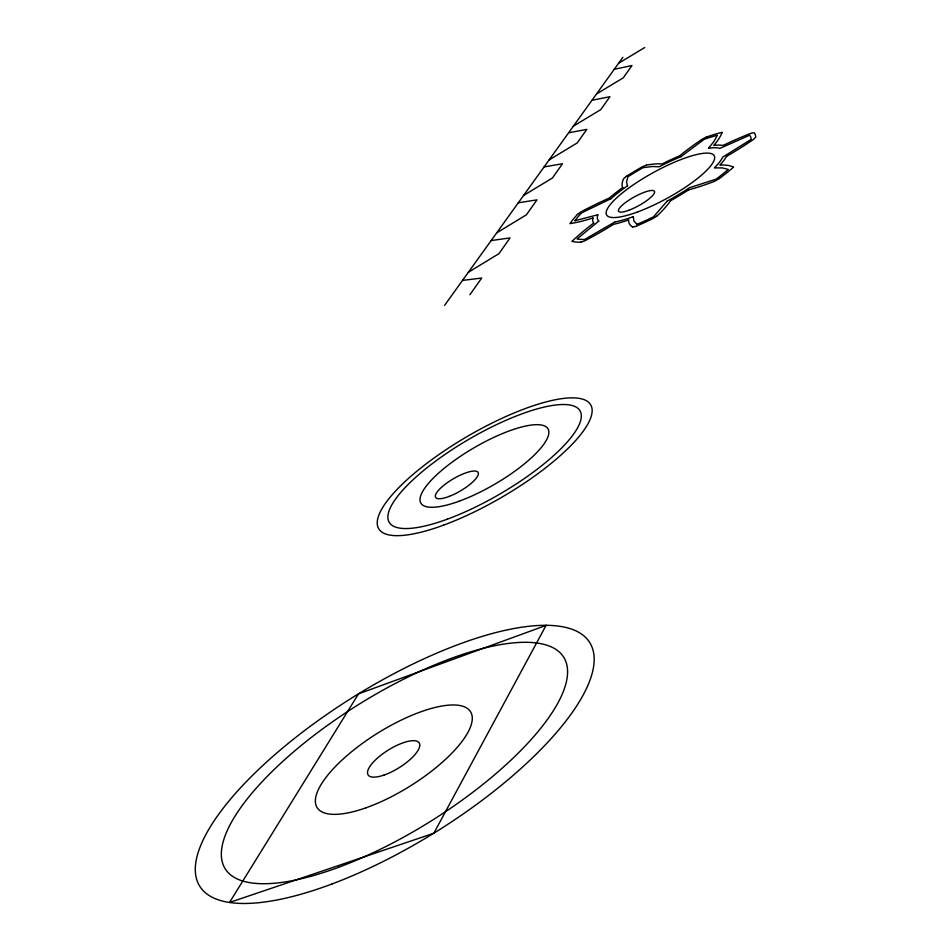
<?xml version="1.0" encoding="UTF-8"?>
<svg xmlns="http://www.w3.org/2000/svg" width="951" height="951" viewBox="0 0 951 951"><rect width="100%" height="100%" fill="white"/><g stroke="black" fill="none" stroke-linecap="round" stroke-linejoin="round"><path stroke-width="1.43" d="M633.307 216.673L633.901 221.107L637.063 224.353M721.785 133.199L722.142 132.284L720.18 132.807A107.463 25.558 -28.8 0 0 706.355 137.063M667.162 201.136L653.503 216.828A102.351 24.334 -28.8 0 1 637.099 224.329M469.901 294.703L481.693 278.037L462.519 280.414M444.581 305.366L622.869 57.298M577.459 214.379L581.168 211.764A114.358 27.615 -29.2 0 1 609.258 198.058A76.758 18.247 -28.8 0 1 622.739 187.561M657.319 215.722L653.159 218.468A107.463 25.558 -28.8 0 1 635.922 226.338M681.035 156.63L704.192 139.298A102.351 24.334 -28.8 0 1 717.387 135.244L714.035 141.378L708.495 148.285A71.575 17.011 -28.8 0 1 719.859 148.392L749.638 135.232A102.351 24.334 -28.8 0 1 751.147 139.393L722.653 157.188A71.575 17.011 -28.8 0 1 714.427 167.887L722.332 167.911L728.311 169.444A102.351 24.334 -28.8 0 1 716.174 179.109L689.285 187.822A71.575 17.011 -28.8 0 1 667.198 201.101M598.69 221.155L577.102 238.915A102.351 24.334 -28.8 0 0 584.758 239.414L614.703 222.082M626.376 176.315L623.63 178.729A110.887 25.808 -28.5 0 0 622.679 187.585M468.368 272.271L498.906 253.691L510.069 237.905L491.144 240.579M523.561 195.478L552.46 177.968L562.516 163.738L544.091 166.912M496.684 232.864L526.379 214.843L536.982 199.853L518.295 202.801M596.527 93.971L623.274 77.827L631.951 65.548L614.251 69.292M573.382 126.162L600.806 109.591L609.924 96.705L591.986 100.283M549.096 159.958L577.233 142.923L586.803 129.395L568.615 132.783M618.59 63.265L644.683 47.55M581.334 213.012L610.839 198.759M635.874 226.386L632.605 227.039M706.343 137.063L701.981 139.298A113.858 27.175 -28.4 0 0 679.68 155.798M597.763 214.771L574.939 220.727M646.311 165.129L642.222 166.829A107.463 25.558 -28.8 0 0 626.436 176.304M571.563 223.354L569.934 223.628L570.743 222.486A107.463 25.558 -28.8 0 1 577.542 214.344M580.871 242.208L584.865 240.781A110.673 25.855 -29.2 0 0 613.561 224.329A76.758 18.247 -28.8 0 0 628.647 219.931M732.745 166.782L733.554 167.15L731.806 168.648A107.463 25.558 -28.8 0 1 719.063 178.788L714.486 181.32A113.05 26.783 -28.4 0 1 688.631 189.855M627.47 185.778L626.519 181.926L627.945 176.731A102.351 24.334 -28.8 0 1 643.09 167.661L652.208 166.508L659.138 166.782A71.575 17.011 -28.8 0 1 681.094 156.642M633.414 216.602A71.575 17.011 -28.8 0 1 614.822 222.011M598.833 221.084A71.575 17.011 -28.8 0 1 597.906 214.7M610.958 198.723A71.575 17.011 -28.8 0 1 627.589 185.742M574.998 220.703A102.351 24.334 -28.8 0 1 581.382 212.988M726.528 156.392A76.758 18.247 -28.8 0 1 719.883 165.058A116.058 28.411 -29 0 1 732.71 166.805M688.667 189.831A76.758 18.247 -28.8 0 1 670.705 200.637A113.573 27.234 -29.3 0 1 657.284 215.734M593.745 223.128A76.758 18.247 -28.8 0 1 593.008 217.934M679.715 155.798A76.758 18.247 -28.8 0 0 661.991 164.012A111.338 26.176 -29.3 0 0 646.288 165.153M580.954 242.16A107.463 25.558 -28.8 0 1 572.989 241.578L571.931 241.399L573.465 239.961A116.367 28.542 -28.9 0 1 593.686 223.14M632.641 227.027A115.784 28.15 -28.5 0 1 628.587 219.966M592.96 217.969A109.496 25.261 -28.9 0 1 571.599 223.33M721.75 133.223A109.567 25.308 -29 0 1 713.809 145.408A76.758 18.247 -28.8 0 1 723.01 145.479A116.2 28.387 -28.6 0 1 751.219 133.176L754.119 132.736A107.463 25.558 -28.8 0 1 755.724 137.099L753.513 139.405A110.304 25.57 -28.6 0 1 726.54 156.404M546.076 625.389L433.846 833.231L229.548 902.463L358.527 693.85L546.076 625.389M338.556 867.312A199.591 68.603 -32 0 0 564.359 658.318A199.591 68.603 -32 0 0 280.497 763.498A199.591 68.603 -32 0 0 338.556 867.312M383.978 775.089A30.147 10.342 -32 0 0 419.546 743.575A30.147 10.342 -32 0 0 377.452 758.09A30.147 10.342 -32 0 0 383.978 775.089M366.076 807.779A90.476 31.062 -32 0 0 471.28 713.119A90.476 31.062 -32 0 0 344.084 758.173A90.476 31.062 -32 0 0 366.076 807.779M332.03 883.955A229.928 79.076 -32 0 0 590.096 643.161A229.928 79.076 -32 0 0 262.107 766.149A229.928 79.076 -32 0 0 332.03 883.955M443.653 525.118A122.774 34.961 -30.3 0 0 591.26 405.946A122.774 34.961 -30.3 0 0 419.177 469.33A122.774 34.961 -30.3 0 0 443.653 525.118M447.35 519.163A110.482 31.454 -30.3 0 0 580.562 411.914A110.482 31.454 -30.3 0 0 425.929 468.617A110.482 31.454 -30.3 0 0 447.35 519.163M458.917 501.296A73.631 20.958 -30.3 0 0 548.442 429.804A73.631 20.958 -30.3 0 0 445.876 466.941A73.631 20.958 -30.3 0 0 458.917 501.296M449.276 496.374A24.643 7.026 -30.4 0 0 478.091 472.409A24.643 7.026 -30.4 0 0 443.166 485.854A24.643 7.026 -30.4 0 0 449.276 496.374M628.766 210.29A20.53 4.898 -29 0 0 654.573 191.579A20.53 4.898 -29 0 0 626.222 202.016A20.53 4.898 -29 0 0 628.766 210.29M638.157 211.74A61.411 14.598 -28.8 0 0 714.379 156.059A61.411 14.598 -28.8 0 0 628.67 188.108A61.411 14.598 -28.8 0 0 638.157 211.74"/></g></svg>
